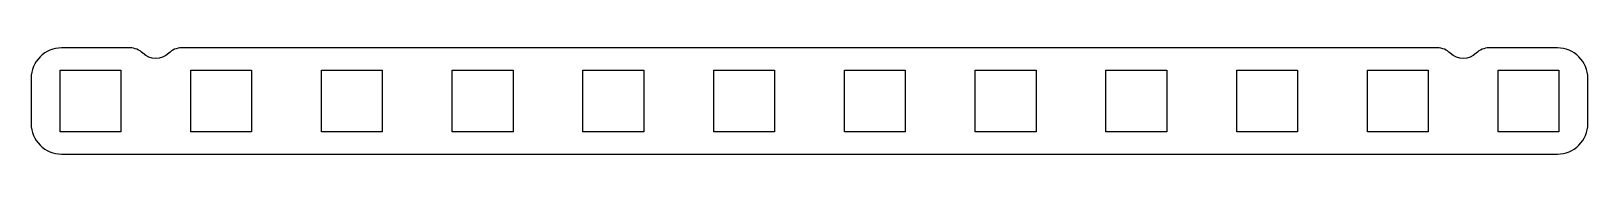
# Model space of a CAD drawing. Header units: millimetres. Extents: x 0 to 256, y 0 to 18.
import ezdxf

# ---------------------------------------------------------------- set-up
doc = ezdxf.new("R2010")
doc.units = ezdxf.units.MM

msp = doc.modelspace()

# ---------------------------------------------------------------- linework, layer by layer
msp.add_lwpolyline([(0, 5, 0.414214), (5, 0), (251, 0, 0.414214), (256, 5), (256, 12.5, 0.414214), (251, 17.5), (239.74, 17.5, 0.198461), (237.62, 16.62, -0.413197), (233.38, 16.62, 0.198461), (231.26, 17.5), (24.74, 17.5, 0.198461), (22.62, 16.62, -0.413197), (18.38, 16.62, 0.198461), (16.26, 17.5), (5, 17.5, 0.414214), (0, 12.5)], format="xyb", close=True)
for points in [[(4.75, 3.65), (4.75, 13.85), (14.75, 13.85), (14.75, 3.65)], [(36.25, 3.65), (26.25, 3.65), (26.25, 13.85), (36.25, 13.85)], [(57.75, 3.65), (47.75, 3.65), (47.75, 13.85), (57.75, 13.85)], [(79.25, 3.65), (69.25, 3.65), (69.25, 13.85), (79.25, 13.85)], [(100.75, 3.65), (90.75, 3.65), (90.75, 13.85), (100.75, 13.85)], [(122.25, 3.65), (112.25, 3.65), (112.25, 13.85), (122.25, 13.85)], [(143.75, 3.65), (133.75, 3.65), (133.75, 13.85), (143.75, 13.85)], [(165.25, 3.65), (155.25, 3.65), (155.25, 13.85), (165.25, 13.85)], [(186.75, 3.65), (176.75, 3.65), (176.75, 13.85), (186.75, 13.85)], [(208.25, 3.65), (198.25, 3.65), (198.25, 13.85), (208.25, 13.85)], [(229.75, 3.65), (219.75, 3.65), (219.75, 13.85), (229.75, 13.85)], [(251.25, 3.65), (241.25, 3.65), (241.25, 13.85), (251.25, 13.85)]]:
    msp.add_lwpolyline(points, close=True)

doc.saveas('drawing.dxf')
